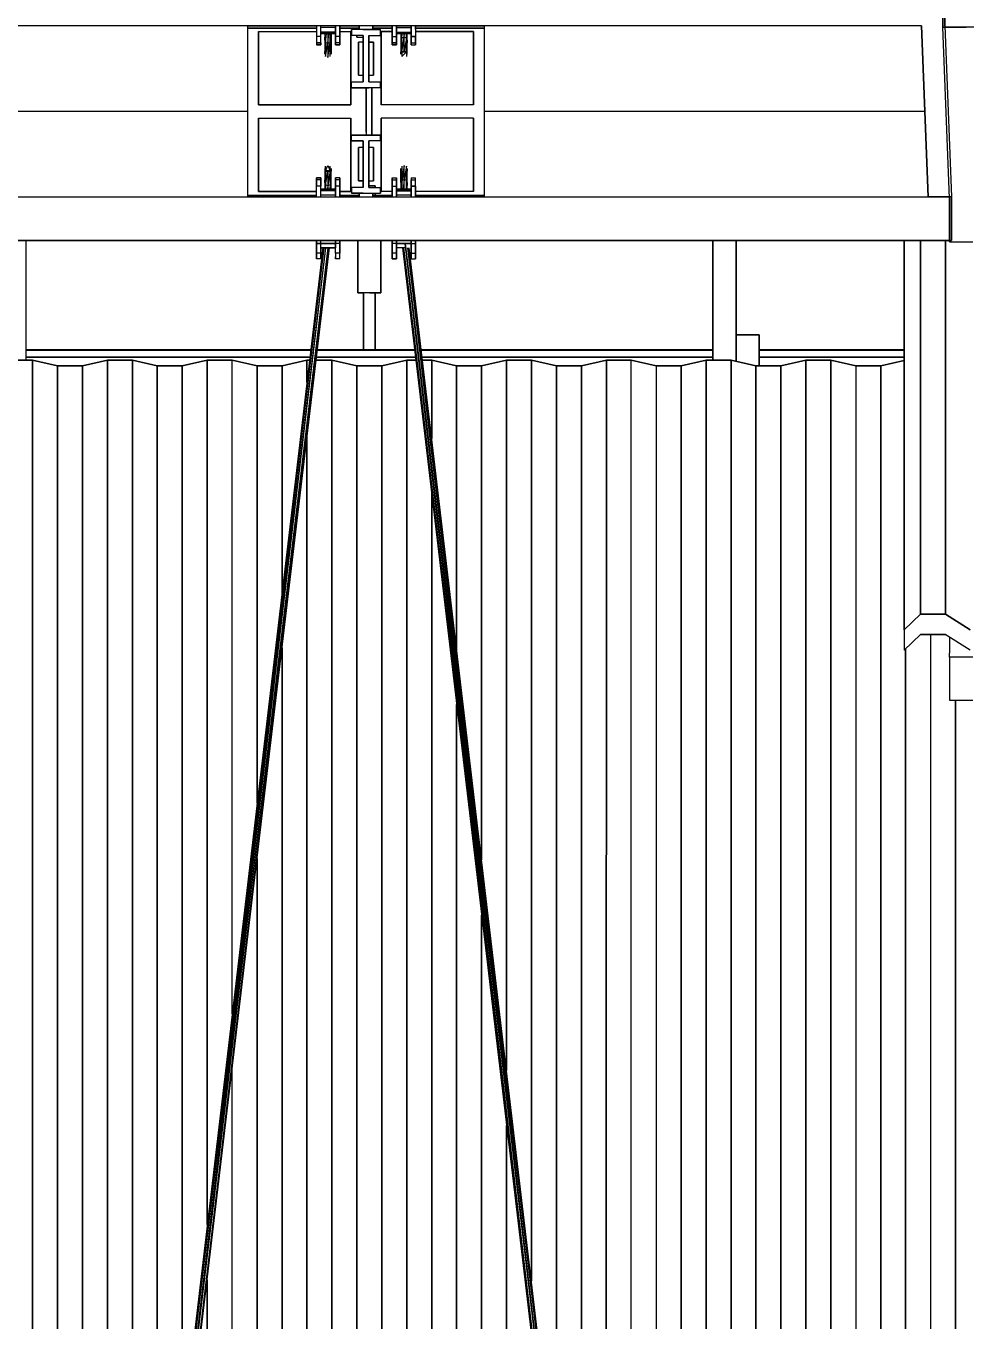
# Model space of a CAD drawing. Extents: x -32 to 51.8, y -51.6 to -5.5.
# Drawn here: x -9.883 to -6.653, y -24.744 to -20.291 of the extents above; entities that cross this region are included whole.
import ezdxf

# ---------------------------------------------------------------- set-up
doc = ezdxf.new("R2010")
doc.units = 0
doc.header["$MEASUREMENT"] = 0
doc.layers.get('0').update_dxf_attribs({"linetype": 'CONTINUOUS'})
doc.layers.add('hachures', color=5, linetype='CONTINUOUS')

msp = doc.modelspace()

# ---------------------------------------------------------------- linework, layer by layer
for p, q in [((-6.7329, -20.2952), (-6.7329, -20.1452)), ((-6.7329, -20.1452), (-6.7329, -20.2952)), ((-6.7263, -20.1406), (-6.7263, -20.2906)), ((-6.7263, -20.2906), (-6.7263, -20.1406)), ((-6.8063, -20.2906), (-10.6463, -20.2906)), ((-9.122, -20.2906), (-8.8848, -20.2906)), ((-8.8848, -20.2906), (-9.122, -20.2906)), ((-9.122, -20.2906), (-9.122, -20.5845)), ((-9.122, -20.2988), (-8.8848, -20.2988)), ((-8.8848, -20.2988), (-9.122, -20.2988)), ((-8.8848, -20.2906), (-8.8848, -20.3274)), ((-8.8704, -20.2965), (-8.8704, -20.2906)), ((-8.8704, -20.3274), (-8.8704, -20.2906)), ((-8.8193, -20.2965), (-8.8704, -20.2965)), ((-8.8193, -20.3274), (-8.8193, -20.2906)), ((-8.8193, -20.2965), (-8.8193, -20.312)), ((-8.8192, -20.2906), (-8.8192, -20.3274)), ((-8.8048, -20.2906), (-8.8048, -20.3023)), ((-8.8048, -20.2906), (-8.8048, -20.3274)), ((-8.8048, -20.3274), (-8.8048, -20.2906)), ((-8.8048, -20.2906), (-8.7383, -20.2906)), ((-8.7663, -20.2906), (-8.8048, -20.2906)), ((-8.8048, -20.2988), (-8.7383, -20.2988)), ((-8.7383, -20.2988), (-8.8048, -20.2988)), ((-8.7663, -20.2906), (-8.7383, -20.2906)), ((-8.7383, -20.2906), (-8.7663, -20.2906)), ((-8.7648, -20.3032), (-8.7648, -20.3232)), ((-8.7248, -20.3032), (-8.7648, -20.3032)), ((-8.7648, -20.3232), (-8.7648, -20.3032)), ((-8.7461, -20.2988), (-8.7461, -20.3032)), ((-8.7461, -20.3032), (-8.7461, -20.2988)), ((-8.7461, -20.2988), (-8.7461, -20.3032)), ((-8.7383, -20.3032), (-8.7383, -20.2906)), ((-8.7383, -20.3032), (-8.7383, -20.2906)), ((-8.7383, -20.2906), (-8.7383, -20.3032)), ((-8.7048, -20.3032), (-8.7248, -20.3032)), ((-8.7248, -20.3032), (-8.7048, -20.3032)), ((-8.6913, -20.3032), (-8.7248, -20.3032)), ((-8.7065, -20.3032), (-8.7065, -20.3032)), ((-8.7065, -20.3032), (-8.7065, -20.3032)), ((-8.6648, -20.3032), (-8.7048, -20.3032)), ((-8.6648, -20.3032), (-8.7048, -20.3032)), ((-8.7048, -20.3032), (-8.6648, -20.3032)), ((-8.6913, -20.2906), (-8.6248, -20.2906)), ((-8.6913, -20.2906), (-8.6913, -20.3032)), ((-8.6913, -20.3032), (-8.6913, -20.2906)), ((-8.6913, -20.2988), (-8.6248, -20.2988)), ((-8.6248, -20.2988), (-8.6913, -20.2988)), ((-8.6913, -20.3032), (-8.6648, -20.3032)), ((-8.6648, -20.3232), (-8.6648, -20.3032)), ((-8.6648, -20.3232), (-8.6648, -20.3032)), ((-8.6248, -20.3274), (-8.6248, -20.2906)), ((-8.6248, -20.2906), (-8.6248, -20.3274)), ((-8.6104, -20.2906), (-8.6104, -20.3274)), ((-8.6104, -20.3274), (-8.6104, -20.2906)), ((-8.6104, -20.2965), (-8.5592, -20.2965)), ((-8.5592, -20.2965), (-8.6104, -20.2965)), ((-8.5592, -20.3274), (-8.5592, -20.2906)), ((-8.5592, -20.2906), (-8.5592, -20.3274)), ((-8.5448, -20.3023), (-8.5448, -20.2906)), ((-8.5448, -20.2906), (-8.5448, -20.3274)), ((-8.5448, -20.2906), (-8.5448, -20.3023)), ((-8.5448, -20.2906), (-8.3077, -20.2906)), ((-8.5448, -20.2988), (-8.3077, -20.2988)), ((-8.3077, -20.2988), (-8.5448, -20.2988)), ((-8.5448, -20.3023), (-8.5448, -20.3355)), ((-8.3077, -20.5845), (-8.3077, -20.2906)), ((-6.8063, -20.2906), (-6.7833, -20.8785)), ((-6.7833, -20.8785), (-6.8063, -20.2906)), ((-6.6529, -20.2952), (-6.7329, -20.2952)), ((-6.7329, -20.2952), (-6.6529, -20.2952)), ((-6.7099, -20.8831), (-6.7329, -20.2952)), ((-6.7329, -20.2952), (-6.6529, -20.2952)), ((-6.7263, -20.2906), (-6.7033, -20.8785)), ((-2.8129, -20.2952), (-6.6529, -20.2952)), ((-9.0847, -20.5618), (-9.0847, -20.3093)), ((-9.0847, -20.3093), (-8.8848, -20.3093)), ((-9.0847, -20.3093), (-8.8848, -20.3093)), ((-9.0847, -20.5618), (-9.0847, -20.3093)), ((-9.0847, -20.3093), (-9.0847, -20.5618)), ((-8.8848, -20.3274), (-8.8848, -20.3488)), ((-8.8704, -20.3274), (-8.8848, -20.3274)), ((-8.8848, -20.3488), (-8.8848, -20.3556)), ((-8.8704, -20.3488), (-8.8848, -20.3488)), ((-8.8848, -20.3488), (-8.8704, -20.3488)), ((-8.8193, -20.312), (-8.8704, -20.312)), ((-8.8704, -20.312), (-8.8193, -20.312)), ((-8.8704, -20.3169), (-8.8193, -20.3169)), ((-8.8193, -20.3169), (-8.8704, -20.3169)), ((-8.8704, -20.3488), (-8.8704, -20.3274)), ((-8.8704, -20.3556), (-8.8704, -20.3488)), ((-8.8704, -20.3488), (-8.8704, -20.3488)), ((-8.8704, -20.3488), (-8.8704, -20.3556)), ((-8.8704, -20.3488), (-8.8704, -20.3488)), ((-8.8568, -20.3169), (-8.8568, -20.34)), ((-8.8568, -20.34), (-8.8556, -20.3169)), ((-8.8568, -20.34), (-8.8535, -20.3474)), ((-8.8568, -20.34), (-8.8568, -20.3881)), ((-8.8568, -20.3881), (-8.8535, -20.3474)), ((-8.8535, -20.3169), (-8.8535, -20.3474)), ((-8.8535, -20.3474), (-8.8501, -20.3169)), ((-8.8535, -20.3474), (-8.8455, -20.3505)), ((-8.8535, -20.3474), (-8.8535, -20.3959)), ((-8.8535, -20.3959), (-8.8455, -20.3505)), ((-8.8455, -20.3169), (-8.8455, -20.3505)), ((-8.8455, -20.3505), (-8.8421, -20.3169)), ((-8.8455, -20.3505), (-8.8376, -20.3474)), ((-8.8455, -20.3991), (-8.8376, -20.3474)), ((-8.8455, -20.3505), (-8.8455, -20.3991)), ((-8.8376, -20.3474), (-8.8376, -20.3169)), ((-8.8376, -20.3474), (-8.8343, -20.34)), ((-8.8376, -20.3959), (-8.8343, -20.34)), ((-8.8376, -20.3959), (-8.8376, -20.3474)), ((-8.8343, -20.3169), (-8.8343, -20.34)), ((-8.8343, -20.34), (-8.8343, -20.3881)), ((-8.8193, -20.312), (-8.8193, -20.3169)), ((-8.8048, -20.3274), (-8.8193, -20.3274)), ((-8.8193, -20.3488), (-8.8193, -20.3274)), ((-8.8192, -20.3488), (-8.8193, -20.3556)), ((-8.8048, -20.3488), (-8.8193, -20.3488)), ((-8.8193, -20.3556), (-8.8193, -20.3488)), ((-8.8192, -20.3274), (-8.8192, -20.3488)), ((-8.8048, -20.3093), (-8.7667, -20.3093)), ((-8.8048, -20.3093), (-8.7667, -20.3093)), ((-8.8048, -20.3274), (-8.8048, -20.3488)), ((-8.8048, -20.3488), (-8.8048, -20.3274)), ((-8.8048, -20.3488), (-8.8048, -20.3556)), ((-8.8048, -20.3556), (-8.8048, -20.3488)), ((-8.7667, -20.3093), (-8.7667, -20.5618)), ((-8.7667, -20.3093), (-8.7667, -20.5618)), ((-8.7667, -20.5618), (-8.7667, -20.3093)), ((-8.7667, -20.3227), (-8.7648, -20.3227)), ((-8.7667, -20.3227), (-8.7648, -20.3227)), ((-8.7248, -20.3232), (-8.7648, -20.3232)), ((-8.7461, -20.3232), (-8.7461, -20.3289)), ((-8.7461, -20.3289), (-8.7461, -20.3232)), ((-8.7461, -20.3232), (-8.7461, -20.3289)), ((-8.7461, -20.3289), (-8.7248, -20.3289)), ((-8.7461, -20.3289), (-8.7248, -20.3289)), ((-8.7248, -20.3462), (-8.7407, -20.3462)), ((-8.7407, -20.4602), (-8.7407, -20.3462)), ((-8.7407, -20.4602), (-8.7407, -20.3462)), ((-8.7407, -20.3462), (-8.7407, -20.4602)), ((-8.7248, -20.4832), (-8.7248, -20.3232)), ((-8.7248, -20.3232), (-8.7248, -20.4832)), ((-8.7048, -20.3232), (-8.6648, -20.3232)), ((-8.7048, -20.3232), (-8.6648, -20.3232)), ((-8.7048, -20.3232), (-8.7048, -20.4832)), ((-8.7048, -20.4832), (-8.7048, -20.3232)), ((-8.7048, -20.3462), (-8.689, -20.3462)), ((-8.689, -20.3462), (-8.7048, -20.3462)), ((-8.7048, -20.3462), (-8.689, -20.3462)), ((-8.689, -20.3462), (-8.7048, -20.3462)), ((-8.689, -20.3462), (-8.689, -20.4602)), ((-8.689, -20.3462), (-8.689, -20.4602)), ((-8.689, -20.4602), (-8.689, -20.3462)), ((-8.6648, -20.3227), (-8.6629, -20.3227)), ((-8.6648, -20.3227), (-8.6629, -20.3227)), ((-8.6629, -20.3093), (-8.6248, -20.3093)), ((-8.6248, -20.3093), (-8.6629, -20.3093)), ((-8.6629, -20.5618), (-8.6629, -20.3093)), ((-8.6629, -20.5618), (-8.6629, -20.3093)), ((-8.6629, -20.3093), (-8.6629, -20.5618)), ((-8.6248, -20.3274), (-8.6104, -20.3274)), ((-8.6248, -20.3488), (-8.6248, -20.3274)), ((-8.6248, -20.3274), (-8.6248, -20.3488)), ((-8.6104, -20.3488), (-8.6248, -20.3488)), ((-8.6248, -20.3488), (-8.6248, -20.3556)), ((-8.6248, -20.3488), (-8.6104, -20.3488)), ((-8.6248, -20.3556), (-8.6248, -20.3488)), ((-8.6104, -20.312), (-8.5592, -20.312)), ((-8.6104, -20.3169), (-8.6104, -20.312)), ((-8.6104, -20.3169), (-8.6104, -20.3355)), ((-8.5592, -20.3169), (-8.6104, -20.3169)), ((-8.6104, -20.3169), (-8.5592, -20.3169)), ((-8.6104, -20.3274), (-8.6104, -20.3488)), ((-8.6104, -20.3488), (-8.6104, -20.3274)), ((-8.6104, -20.3355), (-8.6104, -20.3556)), ((-8.6104, -20.3556), (-8.6104, -20.3488)), ((-8.6104, -20.3488), (-8.6104, -20.3556)), ((-8.5953, -20.3169), (-8.5953, -20.34)), ((-8.5944, -20.3169), (-8.5953, -20.34)), ((-8.592, -20.3325), (-8.5953, -20.34)), ((-8.5953, -20.3881), (-8.592, -20.3325)), ((-8.5953, -20.34), (-8.5953, -20.3881)), ((-8.592, -20.3325), (-8.5904, -20.3169)), ((-8.592, -20.3325), (-8.592, -20.3169)), ((-8.592, -20.3803), (-8.5841, -20.3294)), ((-8.5841, -20.3294), (-8.592, -20.3325)), ((-8.592, -20.3803), (-8.592, -20.3325)), ((-8.5841, -20.3294), (-8.5827, -20.3169)), ((-8.5841, -20.3294), (-8.5841, -20.3169)), ((-8.5761, -20.3325), (-8.5841, -20.3294)), ((-8.5841, -20.3771), (-8.5841, -20.3294)), ((-8.5761, -20.3325), (-8.5841, -20.3771)), ((-8.5761, -20.3325), (-8.5761, -20.3169)), ((-8.5753, -20.3169), (-8.5761, -20.3325)), ((-8.5728, -20.34), (-8.5761, -20.3325)), ((-8.5761, -20.3803), (-8.5761, -20.3325)), ((-8.5728, -20.34), (-8.5761, -20.3803)), ((-8.5728, -20.34), (-8.5728, -20.3169)), ((-8.5728, -20.3881), (-8.5728, -20.34)), ((-8.5592, -20.3274), (-8.5592, -20.3274)), ((-8.5592, -20.3274), (-8.5448, -20.3274)), ((-8.5592, -20.3488), (-8.5592, -20.3274)), ((-8.5448, -20.3274), (-8.5592, -20.3274)), ((-8.5592, -20.3274), (-8.5592, -20.3488)), ((-8.5592, -20.3274), (-8.5592, -20.3274)), ((-8.5592, -20.3488), (-8.5448, -20.3488)), ((-8.5592, -20.3556), (-8.5592, -20.3488)), ((-8.5592, -20.3488), (-8.5592, -20.3556)), ((-8.5448, -20.3093), (-8.3449, -20.3093)), ((-8.3449, -20.3093), (-8.5448, -20.3093)), ((-8.5448, -20.3274), (-8.5448, -20.3488)), ((-8.5448, -20.3488), (-8.5448, -20.3274)), ((-8.5448, -20.3355), (-8.5448, -20.3556)), ((-8.5448, -20.3488), (-8.5448, -20.3556)), ((-8.5448, -20.3556), (-8.5448, -20.3488)), ((-8.3449, -20.3093), (-8.3449, -20.5618)), ((-8.3449, -20.5618), (-8.3449, -20.3093)), ((-8.3449, -20.3093), (-8.3449, -20.5618)), ((-8.8704, -20.3556), (-8.8848, -20.3556)), ((-8.8848, -20.3556), (-8.8704, -20.3556)), ((-8.8048, -20.3556), (-8.8193, -20.3556)), ((-8.8193, -20.3556), (-8.8193, -20.3556)), ((-8.8193, -20.3556), (-8.8048, -20.3556)), ((-8.8048, -20.3556), (-8.8048, -20.3556)), ((-8.6248, -20.3556), (-8.6104, -20.3556)), ((-8.6248, -20.3556), (-8.6248, -20.3556)), ((-8.6104, -20.3556), (-8.6248, -20.3556)), ((-8.592, -20.3803), (-8.5953, -20.3881)), ((-8.5841, -20.3771), (-8.592, -20.3803)), ((-8.592, -20.3803), (-8.5761, -20.3803)), ((-8.592, -20.3803), (-8.592, -20.3959)), ((-8.592, -20.3959), (-8.5761, -20.3803)), ((-8.5761, -20.3803), (-8.5841, -20.3771)), ((-8.5728, -20.3881), (-8.5761, -20.3803)), ((-8.5761, -20.3803), (-8.5761, -20.3959)), ((-8.5592, -20.3556), (-8.5448, -20.3556)), ((-8.7648, -20.4837), (-8.7667, -20.4837)), ((-8.7667, -20.4837), (-8.7648, -20.4837)), ((-8.7648, -20.5032), (-8.7648, -20.4832)), ((-8.7648, -20.4832), (-8.7248, -20.4832)), ((-8.7407, -20.4602), (-8.7248, -20.4602)), ((-8.7048, -20.4602), (-8.689, -20.4602)), ((-8.7048, -20.4832), (-8.6648, -20.4832)), ((-8.6648, -20.5032), (-8.6648, -20.4832)), ((-8.6648, -20.4832), (-8.6648, -20.5032)), ((-8.6629, -20.4837), (-8.6648, -20.4837)), ((-8.6648, -20.4837), (-8.6629, -20.4837)), ((-8.7648, -20.5032), (-8.7248, -20.5032)), ((-8.7248, -20.5032), (-8.7648, -20.5032)), ((-8.7248, -20.5032), (-8.7648, -20.5032)), ((-8.7648, -20.5032), (-8.7248, -20.5032)), ((-8.7048, -20.5032), (-8.7248, -20.5032)), ((-8.7148, -20.5032), (-8.7248, -20.5032)), ((-8.7248, -20.5032), (-8.7048, -20.5032)), ((-8.7148, -20.5032), (-8.7148, -20.5132)), ((-8.7148, -20.5032), (-8.7148, -20.5132)), ((-8.7148, -20.5132), (-8.7148, -20.5032)), ((-8.7148, -20.5032), (-8.7148, -20.6559)), ((-8.7148, -20.5132), (-8.7148, -20.5032)), ((-8.7148, -20.5032), (-8.7148, -20.6559)), ((-8.7148, -20.5132), (-8.7148, -20.5032)), ((-8.7148, -20.5032), (-8.7148, -20.6559)), ((-8.7148, -20.5132), (-8.7148, -20.5032)), ((-8.7148, -20.5032), (-8.7148, -20.5132)), ((-8.7148, -20.5132), (-8.7148, -20.5032)), ((-8.7148, -20.5032), (-8.7148, -20.5132)), ((-8.7148, -20.5132), (-8.7148, -20.5032)), ((-8.7148, -20.5032), (-8.7148, -20.5132)), ((-8.7148, -20.5132), (-8.7148, -20.5032)), ((-8.7148, -20.5032), (-8.7148, -20.5132)), ((-8.7148, -20.5132), (-8.7148, -20.5032)), ((-8.7148, -20.5032), (-8.7148, -20.5132)), ((-8.7148, -20.5132), (-8.7148, -20.5032)), ((-8.7148, -20.5032), (-8.7148, -20.5132)), ((-8.7148, -20.5132), (-8.7148, -20.5032)), ((-8.7148, -20.5032), (-8.7148, -20.5132)), ((-8.7148, -20.5132), (-8.7148, -20.5032)), ((-8.7148, -20.5032), (-8.7148, -20.5132)), ((-8.7148, -20.6559), (-8.7148, -20.5132)), ((-8.6648, -20.5032), (-8.7048, -20.5032)), ((-8.6948, -20.5032), (-8.6948, -20.5132)), ((-8.6948, -20.5132), (-8.6948, -20.5032)), ((-8.6948, -20.5132), (-8.6948, -20.6559)), ((-8.6948, -20.6559), (-8.6948, -20.5132)), ((-8.7667, -20.5618), (-9.0847, -20.5618)), ((-9.0847, -20.5618), (-8.7667, -20.5618)), ((-8.3449, -20.5618), (-8.6629, -20.5618)), ((-8.3449, -20.5618), (-8.6629, -20.5618)), ((-9.122, -20.5845), (-10.6348, -20.5845)), ((-9.122, -20.5845), (-9.122, -20.8785)), ((-9.0847, -20.8598), (-9.0847, -20.6073)), ((-9.0847, -20.6073), (-9.0847, -20.8598)), ((-9.0847, -20.8598), (-9.0847, -20.6073)), ((-9.0847, -20.6073), (-8.7667, -20.6073)), ((-9.0847, -20.6073), (-8.7667, -20.6073)), ((-8.7667, -20.6073), (-8.7667, -20.8598)), ((-8.7667, -20.6073), (-8.7667, -20.8598)), ((-8.7667, -20.8598), (-8.7667, -20.6073)), ((-8.7667, -20.8598), (-8.7667, -20.6073)), ((-8.3449, -20.6073), (-8.6629, -20.6073)), ((-8.6629, -20.8598), (-8.6629, -20.6073)), ((-8.6629, -20.8598), (-8.6629, -20.6073)), ((-8.6629, -20.6073), (-8.6629, -20.8598)), ((-8.3449, -20.6073), (-8.3449, -20.8598)), ((-8.3449, -20.6073), (-8.3449, -20.8598)), ((-8.3449, -20.8598), (-8.3449, -20.6073)), ((-8.3449, -20.8598), (-8.3449, -20.6073)), ((-6.7948, -20.5846), (-8.3077, -20.5845)), ((-8.3077, -20.8785), (-8.3077, -20.5845)), ((-8.7148, -20.6559), (-8.7148, -20.6659)), ((-8.6948, -20.6559), (-8.6948, -20.6659)), ((-8.6948, -20.6559), (-8.6948, -20.6659)), ((-8.6948, -20.6659), (-8.6948, -20.6559)), ((-8.6948, -20.6559), (-8.6948, -20.6659)), ((-8.6948, -20.6659), (-8.6948, -20.6559)), ((-8.6948, -20.6559), (-8.6948, -20.6659)), ((-8.6948, -20.6659), (-8.6948, -20.6559)), ((-8.6948, -20.6559), (-8.6948, -20.6659)), ((-8.6948, -20.6659), (-8.6948, -20.6559)), ((-8.6948, -20.6559), (-8.6948, -20.6659)), ((-8.6948, -20.6659), (-8.6948, -20.6559)), ((-8.6948, -20.6559), (-8.6948, -20.6659)), ((-8.6948, -20.6659), (-8.6948, -20.6559)), ((-8.6948, -20.6559), (-8.6948, -20.6659)), ((-8.6948, -20.6659), (-8.6948, -20.6559)), ((-8.6948, -20.6559), (-8.6948, -20.6659)), ((-8.6948, -20.6659), (-8.6948, -20.6559)), ((-8.6948, -20.6559), (-8.6948, -20.6659)), ((-8.6948, -20.6659), (-8.6948, -20.6559)), ((-8.6948, -20.6559), (-8.6948, -20.6659)), ((-8.6948, -20.6659), (-8.6948, -20.6559)), ((-8.6948, -20.6559), (-8.6948, -20.6659)), ((-8.6948, -20.6659), (-8.6948, -20.6559)), ((-8.6948, -20.6559), (-8.6948, -20.6659)), ((-8.6948, -20.6659), (-8.6948, -20.6559)), ((-8.7648, -20.6854), (-8.7667, -20.6854)), ((-8.7248, -20.6659), (-8.7648, -20.6659)), ((-8.7648, -20.6859), (-8.7648, -20.6659)), ((-8.7648, -20.6659), (-8.7248, -20.6659)), ((-8.7648, -20.6859), (-8.7248, -20.6859)), ((-8.7248, -20.6859), (-8.7648, -20.6859)), ((-8.7148, -20.6659), (-8.7248, -20.6659)), ((-8.7248, -20.6659), (-8.7048, -20.6659)), ((-8.7048, -20.6659), (-8.7248, -20.6659)), ((-8.7248, -20.8459), (-8.7248, -20.6859)), ((-8.7248, -20.6859), (-8.7248, -20.8459)), ((-8.7048, -20.6659), (-8.6648, -20.6659)), ((-8.6648, -20.6659), (-8.7048, -20.6659)), ((-8.6648, -20.6859), (-8.7048, -20.6859)), ((-8.7048, -20.6859), (-8.7048, -20.8459)), ((-8.7048, -20.8459), (-8.7048, -20.6859)), ((-8.6648, -20.6859), (-8.6648, -20.6659)), ((-8.6648, -20.6659), (-8.6648, -20.6859)), ((-8.6629, -20.6854), (-8.6648, -20.6854)), ((-8.7407, -20.8229), (-8.7407, -20.7089)), ((-8.7248, -20.7089), (-8.7407, -20.7089)), ((-8.7407, -20.8229), (-8.7407, -20.7089)), ((-8.7407, -20.7089), (-8.7407, -20.8229)), ((-8.689, -20.7089), (-8.7048, -20.7089)), ((-8.689, -20.7089), (-8.689, -20.8229)), ((-8.689, -20.7089), (-8.689, -20.8229)), ((-8.689, -20.8229), (-8.689, -20.7089)), ((-8.8568, -20.781), (-8.8568, -20.8291)), ((-8.8568, -20.781), (-8.8535, -20.7887)), ((-8.8568, -20.8291), (-8.8535, -20.7887)), ((-8.8535, -20.7887), (-8.8455, -20.77)), ((-8.8535, -20.7887), (-8.8535, -20.7732)), ((-8.8535, -20.7887), (-8.8535, -20.8366)), ((-8.8535, -20.7887), (-8.8455, -20.792)), ((-8.8376, -20.7887), (-8.8535, -20.7887)), ((-8.8535, -20.8366), (-8.8455, -20.792)), ((-8.8376, -20.7887), (-8.8456, -20.8397)), ((-8.8455, -20.792), (-8.8456, -20.8397)), ((-8.8455, -20.77), (-8.8376, -20.7887)), ((-8.8455, -20.792), (-8.8376, -20.7887)), ((-8.8376, -20.7887), (-8.8376, -20.7732)), ((-8.8376, -20.7887), (-8.8343, -20.781)), ((-8.8343, -20.781), (-8.8376, -20.8366)), ((-8.8376, -20.7887), (-8.8376, -20.8366)), ((-8.8343, -20.8291), (-8.8343, -20.781)), ((-8.592, -20.7732), (-8.5953, -20.8291)), ((-8.5953, -20.8291), (-8.5953, -20.781)), ((-8.5841, -20.77), (-8.592, -20.8216)), ((-8.592, -20.7732), (-8.592, -20.8216)), ((-8.5841, -20.8186), (-8.5841, -20.77)), ((-8.5761, -20.7732), (-8.5841, -20.8186)), ((-8.5761, -20.8216), (-8.5761, -20.7732)), ((-8.5728, -20.781), (-8.5761, -20.8216)), ((-8.5728, -20.8291), (-8.5728, -20.781)), ((-8.8848, -20.8202), (-8.8848, -20.8135)), ((-8.8848, -20.8135), (-8.8704, -20.8135)), ((-8.8848, -20.8335), (-8.8848, -20.8135)), ((-8.8848, -20.8135), (-8.8848, -20.8202)), ((-8.8704, -20.8135), (-8.8848, -20.8135)), ((-8.8704, -20.8202), (-8.8848, -20.8202)), ((-8.8848, -20.8417), (-8.8848, -20.8202)), ((-8.8848, -20.8202), (-8.8848, -20.8417)), ((-8.8848, -20.8668), (-8.8848, -20.8335)), ((-8.8704, -20.8135), (-8.8704, -20.8202)), ((-8.8704, -20.8202), (-8.8704, -20.8135)), ((-8.8704, -20.8202), (-8.8704, -20.8417)), ((-8.8704, -20.8417), (-8.8704, -20.8202)), ((-8.8704, -20.8335), (-8.8704, -20.8202)), ((-8.8704, -20.8335), (-8.8704, -20.8335)), ((-8.8704, -20.8522), (-8.8704, -20.8335)), ((-8.8704, -20.8335), (-8.8704, -20.8335)), ((-8.8568, -20.8291), (-8.8535, -20.8366)), ((-8.8568, -20.8291), (-8.8568, -20.8522)), ((-8.8535, -20.8366), (-8.8535, -20.8522)), ((-8.8535, -20.8366), (-8.8456, -20.8397)), ((-8.8456, -20.8397), (-8.847, -20.8522)), ((-8.8456, -20.8397), (-8.8376, -20.8366)), ((-8.8456, -20.8397), (-8.8456, -20.8522)), ((-8.8376, -20.8366), (-8.8392, -20.8522)), ((-8.8376, -20.8366), (-8.8343, -20.8291)), ((-8.8376, -20.8366), (-8.8376, -20.8522)), ((-8.8352, -20.8522), (-8.8343, -20.8291)), ((-8.8343, -20.8522), (-8.8343, -20.8291)), ((-8.8048, -20.8135), (-8.8193, -20.8135)), ((-8.8193, -20.8202), (-8.8193, -20.8135)), ((-8.8193, -20.8335), (-8.8193, -20.8135)), ((-8.8193, -20.8135), (-8.8193, -20.8202)), ((-8.8048, -20.8202), (-8.8193, -20.8202)), ((-8.8193, -20.8417), (-8.8193, -20.8202)), ((-8.8193, -20.8202), (-8.8193, -20.8417)), ((-8.8193, -20.8522), (-8.8193, -20.8335)), ((-8.8048, -20.8335), (-8.8048, -20.8135)), ((-8.8048, -20.8135), (-8.8048, -20.8202)), ((-8.8048, -20.8202), (-8.8048, -20.8135)), ((-8.8048, -20.8202), (-8.8048, -20.8417)), ((-8.8048, -20.8417), (-8.8048, -20.8202)), ((-8.7248, -20.8229), (-8.7407, -20.8229)), ((-8.7407, -20.8229), (-8.7248, -20.8229)), ((-8.7248, -20.8229), (-8.7407, -20.8229)), ((-8.7407, -20.8229), (-8.7248, -20.8229)), ((-8.7048, -20.8229), (-8.689, -20.8229)), ((-8.6836, -20.8402), (-8.7048, -20.8402)), ((-8.7048, -20.8402), (-8.6836, -20.8402)), ((-8.6836, -20.8459), (-8.6836, -20.8402)), ((-8.6836, -20.8402), (-8.6836, -20.8459)), ((-8.6248, -20.8135), (-8.6104, -20.8135)), ((-8.6248, -20.8202), (-8.6248, -20.8135)), ((-8.6248, -20.8335), (-8.6248, -20.8135)), ((-8.6248, -20.8135), (-8.6248, -20.8202)), ((-8.6248, -20.8202), (-8.6104, -20.8202)), ((-8.6248, -20.8417), (-8.6248, -20.8202)), ((-8.6248, -20.8202), (-8.6248, -20.8417)), ((-8.6248, -20.8668), (-8.6248, -20.8335)), ((-8.6104, -20.8202), (-8.6104, -20.8135)), ((-8.6104, -20.8135), (-8.6104, -20.8202)), ((-8.6104, -20.8417), (-8.6104, -20.8202)), ((-8.6104, -20.8202), (-8.6104, -20.8417)), ((-8.6104, -20.8335), (-8.6104, -20.8202)), ((-8.6104, -20.8335), (-8.6104, -20.8335)), ((-8.6104, -20.8522), (-8.6104, -20.8335)), ((-8.592, -20.8216), (-8.5953, -20.8291)), ((-8.5953, -20.8291), (-8.5953, -20.8522)), ((-8.592, -20.8216), (-8.5933, -20.8522)), ((-8.5841, -20.8186), (-8.592, -20.8216)), ((-8.592, -20.8216), (-8.592, -20.8522)), ((-8.5841, -20.8186), (-8.5876, -20.8522)), ((-8.5761, -20.8216), (-8.5841, -20.8186)), ((-8.5841, -20.8522), (-8.5841, -20.8186)), ((-8.5728, -20.8291), (-8.5761, -20.8216)), ((-8.5761, -20.8522), (-8.5761, -20.8216)), ((-8.5728, -20.8291), (-8.574, -20.8522)), ((-8.5728, -20.8522), (-8.5728, -20.8291)), ((-8.5592, -20.8135), (-8.5448, -20.8135)), ((-8.5592, -20.8135), (-8.5592, -20.8202)), ((-8.5592, -20.8202), (-8.5448, -20.8202)), ((-8.5592, -20.8417), (-8.5592, -20.8202)), ((-8.5592, -20.8202), (-8.5592, -20.8417)), ((-8.5448, -20.8202), (-8.5448, -20.8135)), ((-8.5448, -20.8417), (-8.5448, -20.8202)), ((-10.6233, -20.8785), (-6.7833, -20.8785)), ((-9.122, -20.8733), (-8.8848, -20.8734)), ((-8.8848, -20.8734), (-9.122, -20.8733)), ((-9.122, -20.8785), (-8.8848, -20.8785)), ((-8.8848, -20.8785), (-9.122, -20.8785)), ((-8.8848, -20.8785), (-9.122, -20.8785)), ((-9.122, -20.8785), (-8.8848, -20.8785)), ((-8.8848, -20.8785), (-9.122, -20.8785)), ((-8.8848, -20.8598), (-9.0847, -20.8598)), ((-9.0847, -20.8598), (-8.8848, -20.8598)), ((-8.8704, -20.8417), (-8.8848, -20.8417)), ((-8.8848, -20.8785), (-8.8848, -20.8417)), ((-8.8848, -20.8785), (-8.8848, -20.8668)), ((-8.8704, -20.8785), (-8.8704, -20.8417)), ((-8.8704, -20.8522), (-8.8193, -20.8522)), ((-8.8193, -20.8522), (-8.8704, -20.8522)), ((-8.8193, -20.8571), (-8.8704, -20.8571)), ((-8.8193, -20.8726), (-8.8704, -20.8726)), ((-8.8048, -20.8417), (-8.8193, -20.8417)), ((-8.8193, -20.8785), (-8.8193, -20.8417)), ((-8.8193, -20.8417), (-8.8193, -20.8785)), ((-8.8193, -20.8522), (-8.8193, -20.8571)), ((-8.8193, -20.8571), (-8.8193, -20.8726)), ((-8.8048, -20.8417), (-8.8048, -20.8785)), ((-8.8048, -20.8785), (-8.8048, -20.8417)), ((-8.7667, -20.8598), (-8.8048, -20.8598)), ((-8.8048, -20.8598), (-8.7667, -20.8598)), ((-8.8048, -20.8734), (-8.7383, -20.8734)), ((-8.7383, -20.8734), (-8.8048, -20.8734)), ((-8.8048, -20.8785), (-8.7383, -20.8785)), ((-8.7383, -20.8785), (-8.8048, -20.8785)), ((-8.7383, -20.8785), (-8.8048, -20.8785)), ((-8.8048, -20.8785), (-8.7383, -20.8785)), ((-8.7383, -20.8785), (-8.8048, -20.8785)), ((-8.7648, -20.8464), (-8.7667, -20.8464)), ((-8.7648, -20.8464), (-8.7667, -20.8464)), ((-8.7248, -20.8459), (-8.7648, -20.8459)), ((-8.7648, -20.8459), (-8.7648, -20.8659)), ((-8.7248, -20.8459), (-8.7648, -20.8459)), ((-8.7248, -20.8659), (-8.7648, -20.8659)), ((-8.7648, -20.8659), (-8.7248, -20.8659)), ((-8.7248, -20.8659), (-8.7648, -20.8659)), ((-8.7433, -20.8785), (-8.7383, -20.8785)), ((-8.7383, -20.8785), (-8.7433, -20.8785)), ((-8.7383, -20.8785), (-8.7383, -20.8659)), ((-8.7383, -20.8659), (-8.6913, -20.8659)), ((-8.7383, -20.8659), (-8.7383, -20.8785)), ((-8.7248, -20.8659), (-8.7048, -20.8659)), ((-8.7231, -20.8659), (-8.7231, -20.8659)), ((-8.7231, -20.8659), (-8.7231, -20.8659)), ((-8.7048, -20.8459), (-8.6648, -20.8459)), ((-8.7048, -20.8659), (-8.6648, -20.8659)), ((-8.6913, -20.8659), (-8.6913, -20.8785)), ((-8.6913, -20.8659), (-8.6913, -20.8785)), ((-8.6913, -20.8785), (-8.6913, -20.8659)), ((-8.6913, -20.8734), (-8.6248, -20.8734)), ((-8.6248, -20.8734), (-8.6913, -20.8734)), ((-8.6913, -20.8785), (-8.6248, -20.8785)), ((-8.6248, -20.8785), (-8.6913, -20.8785)), ((-8.6248, -20.8785), (-8.6913, -20.8785)), ((-8.6913, -20.8785), (-8.6248, -20.8785)), ((-8.6248, -20.8785), (-8.6913, -20.8785)), ((-8.6913, -20.8785), (-8.6633, -20.8785)), ((-8.6633, -20.8785), (-8.6913, -20.8785)), ((-8.6836, -20.8734), (-8.6836, -20.8659)), ((-8.6836, -20.8659), (-8.6836, -20.8734)), ((-8.6648, -20.8659), (-8.6648, -20.8459)), ((-8.6648, -20.8459), (-8.6648, -20.8659)), ((-8.6629, -20.8464), (-8.6648, -20.8464)), ((-8.6629, -20.8464), (-8.6648, -20.8464)), ((-8.6633, -20.8785), (-8.6248, -20.8785)), ((-8.6248, -20.8785), (-8.6633, -20.8785)), ((-8.6248, -20.8598), (-8.6629, -20.8598)), ((-8.6248, -20.8598), (-8.6629, -20.8598)), ((-8.6248, -20.8417), (-8.6104, -20.8417)), ((-8.6248, -20.8785), (-8.6248, -20.8417)), ((-8.6248, -20.8417), (-8.6248, -20.8785)), ((-8.6104, -20.8785), (-8.6104, -20.8417)), ((-8.6104, -20.8417), (-8.6104, -20.8785)), ((-8.6104, -20.8522), (-8.5592, -20.8522)), ((-8.6104, -20.8571), (-8.6104, -20.8522)), ((-8.5592, -20.8522), (-8.6104, -20.8522)), ((-8.6104, -20.8522), (-8.6104, -20.8522)), ((-8.6104, -20.8571), (-8.5592, -20.8571)), ((-8.6104, -20.8726), (-8.6104, -20.8571)), ((-8.5592, -20.8571), (-8.6104, -20.8571)), ((-8.5592, -20.8726), (-8.6104, -20.8726)), ((-8.5448, -20.8417), (-8.5592, -20.8417)), ((-8.5592, -20.8417), (-8.5592, -20.8785)), ((-8.5592, -20.8417), (-8.5448, -20.8417)), ((-8.5592, -20.8785), (-8.5592, -20.8417)), ((-8.5448, -20.8785), (-8.5448, -20.8417)), ((-8.5448, -20.8417), (-8.5448, -20.8785)), ((-8.3449, -20.8598), (-8.5448, -20.8598)), ((-8.3449, -20.8598), (-8.5448, -20.8598)), ((-8.5448, -20.8734), (-8.3077, -20.8734)), ((-8.3077, -20.8734), (-8.5448, -20.8734)), ((-8.5448, -20.8785), (-8.3077, -20.8785)), ((-8.3077, -20.8785), (-8.5448, -20.8785)), ((-8.3077, -20.8785), (-8.5448, -20.8785)), ((-8.5448, -20.8785), (-8.3077, -20.8785)), ((-8.3077, -20.8785), (-8.5448, -20.8785)), ((-8.5448, -20.8785), (-8.3077, -20.8785)), ((-8.3077, -20.8785), (-8.5448, -20.8785)), ((-8.5448, -20.8785), (-8.3077, -20.8785)), ((-8.3077, -20.8785), (-8.5448, -20.8785)), ((-6.7833, -20.8785), (-6.7033, -20.8785)), ((-6.7833, -20.8785), (-6.7101, -20.8785)), ((-6.7033, -20.8785), (-6.7833, -20.8785)), ((-6.7033, -20.8785), (-6.7833, -20.8785)), ((-6.7329, -20.8785), (-6.7329, -20.8785)), ((-6.7099, -21.0331), (-6.7099, -20.8831)), ((-6.7099, -20.8831), (-6.7099, -21.0331)), ((-6.7033, -20.8785), (-6.7033, -21.0285)), ((-6.7033, -21.0285), (-6.7033, -20.8785)), ((-10.6233, -21.0285), (-6.7833, -21.0285)), ((-10.6233, -21.0285), (-6.7833, -21.0285)), ((-6.7833, -21.0285), (-10.6233, -21.0285)), ((-8.8848, -21.0285), (-10.6098, -21.0285)), ((-10.5697, -21.0285), (-8.8848, -21.0285)), ((-9.8833, -21.0285), (-9.8833, -21.4402)), ((-8.9931, -21.0285), (-9.8833, -21.0285)), ((-8.8629, -21.0532), (-9.5065, -26.4895)), ((-8.8602, -21.0532), (-9.5065, -26.4895)), ((-9.5032, -26.4875), (-8.8525, -21.0532)), ((-8.8601, -21.0532), (-9.5032, -26.4875)), ((-9.4953, -26.4866), (-8.8443, -21.0532)), ((-9.4953, -26.4866), (-8.8524, -21.0532)), ((-9.4873, -26.4875), (-8.8404, -21.0532)), ((-8.8442, -21.0532), (-9.4873, -26.4875)), ((-9.484, -26.4895), (-8.8404, -21.0532)), ((-8.8848, -21.0285), (-8.8848, -21.0386)), ((-8.8848, -21.0637), (-8.8848, -21.0285)), ((-8.8848, -21.0386), (-8.8848, -21.0285)), ((-8.8848, -21.0386), (-8.8848, -21.0718)), ((-8.8848, -21.0718), (-8.8848, -21.0386)), ((-8.8848, -21.0386), (-8.8704, -21.0386)), ((-8.8704, -21.0386), (-8.8848, -21.0386)), ((-8.8704, -21.0386), (-8.8704, -21.0285)), ((-8.8704, -21.0718), (-8.8704, -21.0386)), ((-8.8193, -21.0387), (-8.8704, -21.0387)), ((-8.8704, -21.0532), (-8.8704, -21.0387)), ((-8.8704, -21.0387), (-8.8193, -21.0387)), ((-8.8704, -21.0532), (-8.8193, -21.0532)), ((-8.8704, -21.0532), (-8.8704, -21.0637)), ((-8.8193, -21.0532), (-8.8704, -21.0532)), ((-8.8193, -21.0386), (-8.8193, -21.0285)), ((-8.8193, -21.0285), (-8.8193, -21.0386)), ((-8.8048, -21.0386), (-8.8193, -21.0386)), ((-8.8193, -21.0718), (-8.8193, -21.0386)), ((-8.8193, -21.0387), (-8.8193, -21.0532)), ((-8.8048, -21.0285), (-8.8048, -21.0386)), ((-8.8048, -21.0386), (-8.8048, -21.0285)), ((-8.8048, -21.0285), (-8.6248, -21.0285)), ((-8.6248, -21.0285), (-8.8048, -21.0285)), ((-8.8048, -21.0386), (-8.8048, -21.0718)), ((-8.8048, -21.0718), (-8.8048, -21.0386)), ((-8.7433, -21.2085), (-8.7433, -21.0285)), ((-8.7433, -21.2085), (-8.7433, -21.0285)), ((-8.7433, -21.0285), (-8.7433, -21.2085)), ((-8.6633, -21.0285), (-8.6633, -21.2085)), ((-8.6633, -21.0285), (-8.6633, -21.2085)), ((-8.6633, -21.2085), (-8.6633, -21.0285)), ((-8.6248, -21.0386), (-8.6248, -21.0285)), ((-8.6248, -21.0285), (-8.6248, -21.0386)), ((-8.6248, -21.0637), (-8.6248, -21.0285)), ((-8.6104, -21.0386), (-8.6248, -21.0386)), ((-8.6248, -21.0718), (-8.6248, -21.0386)), ((-8.6248, -21.0386), (-8.6248, -21.0718)), ((-8.6104, -21.0386), (-8.6104, -21.0285)), ((-8.6104, -21.0285), (-8.6104, -21.0386)), ((-8.6104, -21.0718), (-8.6104, -21.0386)), ((-8.6104, -21.0386), (-8.6104, -21.0718)), ((-8.5592, -21.0387), (-8.6104, -21.0387)), ((-8.6104, -21.0532), (-8.6104, -21.0387)), ((-8.6104, -21.0387), (-8.5592, -21.0387)), ((-8.5788, -21.0532), (-8.6104, -21.0532)), ((-8.5892, -21.0532), (-7.9457, -26.4895)), ((-8.5865, -21.0532), (-7.9424, -26.4916)), ((-8.5865, -21.0532), (-7.9457, -26.4895)), ((-8.5805, -21.0387), (-7.9345, -26.4924)), ((-7.9424, -26.4916), (-8.5805, -21.0387)), ((-7.9345, -26.4924), (-8.5707, -21.0532)), ((-7.9265, -26.4916), (-8.5706, -21.0532)), ((-7.9265, -26.4916), (-8.5668, -21.0532)), ((-7.9232, -26.4895), (-8.5667, -21.0532)), ((-8.5592, -21.0285), (-8.5592, -21.0386)), ((-8.5592, -21.0386), (-8.5592, -21.0285)), ((-8.5592, -21.0386), (-8.5592, -21.0718)), ((-8.5592, -21.0386), (-8.5448, -21.0386)), ((-8.5592, -21.0718), (-8.5592, -21.0386)), ((-8.5448, -21.0386), (-8.5448, -21.0285)), ((-8.5448, -21.0285), (-8.5448, -21.0386)), ((-8.5448, -21.0285), (-6.8651, -21.0285)), ((-6.8651, -21.0285), (-8.5448, -21.0285)), ((-8.5448, -21.0718), (-8.5448, -21.0386)), ((-8.5448, -21.0386), (-8.5448, -21.0718)), ((-7.6953, -21.0285), (-7.5233, -21.0285)), ((-7.5233, -21.4402), (-7.5233, -21.0285)), ((-7.5233, -21.0285), (-7.5233, -21.4042)), ((-7.5233, -21.0285), (-7.5233, -21.4402)), ((-7.4433, -21.0285), (-7.4433, -21.444)), ((-7.4433, -21.444), (-7.4433, -21.0285)), ((-6.8652, -21.0285), (-6.8652, -21.0638)), ((-6.8651, -22.3675), (-6.8651, -21.0285)), ((-6.7833, -21.0285), (-6.7033, -21.0285)), ((-6.7033, -21.0285), (-6.7833, -21.0285)), ((-6.7099, -21.0331), (-6.7099, -21.0285)), ((-6.7099, -21.0285), (-6.7099, -21.0331)), ((-6.7099, -21.0285), (-6.7099, -21.0331)), ((-6.7099, -21.0331), (-6.7099, -21.0285)), ((-6.7099, -21.0331), (-6.6299, -21.0331)), ((-8.8848, -21.0851), (-8.8848, -21.0637)), ((-8.8848, -21.0718), (-8.8848, -21.0919)), ((-8.8704, -21.0718), (-8.8848, -21.0718)), ((-8.8848, -21.0919), (-8.8848, -21.0718)), ((-8.8848, -21.0919), (-8.8848, -21.0851)), ((-8.8848, -21.0851), (-8.8848, -21.0919)), ((-8.8704, -21.0919), (-8.8848, -21.0919)), ((-8.8704, -21.0637), (-8.8704, -21.0851)), ((-8.8704, -21.0919), (-8.8704, -21.0718)), ((-8.8704, -21.0718), (-8.8704, -21.0919)), ((-8.8704, -21.0851), (-8.8704, -21.0919)), ((-8.8048, -21.0718), (-8.8193, -21.0718)), ((-8.8193, -21.0718), (-8.8193, -21.0919)), ((-8.8193, -21.0919), (-8.8193, -21.0851)), ((-8.8048, -21.0919), (-8.8193, -21.0919)), ((-8.8048, -21.0919), (-8.8048, -21.0718)), ((-8.6248, -21.0851), (-8.6248, -21.0637)), ((-8.6104, -21.0718), (-8.6248, -21.0718)), ((-8.6248, -21.0919), (-8.6248, -21.0718)), ((-8.6248, -21.0718), (-8.6248, -21.0919)), ((-8.6248, -21.0919), (-8.6248, -21.0851)), ((-8.6104, -21.0919), (-8.6248, -21.0919)), ((-8.6248, -21.0919), (-8.6104, -21.0919)), ((-8.6104, -21.0919), (-8.6104, -21.0718)), ((-8.6104, -21.0718), (-8.6104, -21.0919)), ((-8.6104, -21.0919), (-8.6104, -21.0919)), ((-8.5592, -21.0718), (-8.5592, -21.0919)), ((-8.5592, -21.0718), (-8.5448, -21.0718)), ((-8.5592, -21.0919), (-8.5592, -21.0718)), ((-8.5592, -21.0919), (-8.5448, -21.0919)), ((-8.5448, -21.0919), (-8.5448, -21.0718)), ((-8.5448, -21.0718), (-8.5448, -21.0919)), ((-8.5448, -21.0919), (-8.5448, -21.0851)), ((-6.8652, -21.0638), (-6.8653, -22.4365)), ((-8.6633, -21.2085), (-8.7433, -21.2085)), ((-8.7433, -21.2085), (-8.7231, -21.2085)), ((-8.7231, -21.2085), (-8.7231, -21.4042)), ((-8.7231, -21.4042), (-8.7231, -21.2085)), ((-8.7231, -21.2085), (-8.7231, -21.4042)), ((-8.7033, -21.2085), (-8.6836, -21.2085)), ((-8.7033, -21.2085), (-8.6836, -21.2085)), ((-8.6836, -21.2085), (-8.6836, -21.4042)), ((-8.6836, -21.2085), (-8.6633, -21.2085)), ((-8.6836, -21.4042), (-8.6836, -21.2085)), ((-7.4433, -21.444), (-7.4433, -21.3523)), ((-7.4433, -21.3523), (-7.3633, -21.3523)), ((-7.3633, -21.3523), (-7.4433, -21.3523)), ((-7.4433, -21.444), (-7.4433, -21.3523)), ((-7.4433, -21.3523), (-7.4433, -21.444)), ((-7.3633, -21.3523), (-7.4433, -21.3523)), ((-7.3633, -21.3523), (-7.3633, -21.4594)), ((-7.3633, -21.4594), (-7.3633, -21.3523)), ((-7.3633, -21.4594), (-7.3633, -21.3523)), ((-9.8833, -21.4042), (-8.9045, -21.4042)), ((-8.9045, -21.4042), (-9.8833, -21.4042)), ((-9.8833, -21.4053), (-8.9046, -21.4053)), ((-8.9046, -21.4053), (-9.8833, -21.4053)), ((-8.8821, -21.4053), (-8.5476, -21.4053)), ((-8.5476, -21.4053), (-8.8821, -21.4053)), ((-8.882, -21.4042), (-8.5477, -21.4042)), ((-8.5477, -21.4042), (-8.882, -21.4042)), ((-8.5252, -21.4042), (-7.5233, -21.4042)), ((-7.5233, -21.4042), (-8.5252, -21.4042)), ((-8.5251, -21.4053), (-7.5233, -21.4053)), ((-7.5233, -21.4053), (-8.5251, -21.4053)), ((-7.3633, -21.4042), (-6.8652, -21.4042)), ((-6.8652, -21.4042), (-7.3633, -21.4042)), ((-7.3633, -21.4053), (-6.8652, -21.4053)), ((-6.8652, -21.4053), (-7.3633, -21.4053)), ((-9.9462, -21.4402), (-9.8605, -21.4402)), ((-9.8605, -21.4402), (-9.9462, -21.4402)), ((-8.9074, -21.4292), (-9.8833, -21.4292)), ((-9.8833, -21.4292), (-8.9074, -21.4292)), ((-9.8605, -21.4402), (-9.8605, -21.4402)), ((-9.8605, -21.4402), (-9.7748, -21.4594)), ((-9.7748, -21.4594), (-9.8605, -21.4402)), ((-9.7748, -21.4594), (-9.7748, -21.4594)), ((-9.7748, -21.4594), (-9.689, -21.4594)), ((-9.689, -21.4594), (-9.7748, -21.4594)), ((-9.689, -21.4594), (-9.6033, -21.4402)), ((-9.6033, -21.4402), (-9.689, -21.4594)), ((-9.689, -21.4594), (-9.689, -21.4594)), ((-9.6033, -21.4402), (-9.6033, -21.4402)), ((-9.6033, -21.4402), (-9.5176, -21.4402)), ((-9.5176, -21.4402), (-9.6033, -21.4402)), ((-9.5176, -21.4402), (-9.5176, -21.4402)), ((-9.5176, -21.4402), (-9.4319, -21.4594)), ((-9.4319, -21.4594), (-9.5176, -21.4402)), ((-9.4319, -21.4594), (-9.4319, -21.4594)), ((-9.4319, -21.4594), (-9.3462, -21.4594)), ((-9.3462, -21.4594), (-9.4319, -21.4594)), ((-9.3462, -21.4594), (-9.2605, -21.4402)), ((-9.2605, -21.4402), (-9.3462, -21.4594)), ((-9.3462, -21.4594), (-9.3462, -21.4594)), ((-9.2605, -21.4402), (-9.2605, -21.4402)), ((-9.2605, -21.4402), (-9.1748, -21.4402)), ((-9.1748, -21.4402), (-9.2605, -21.4402)), ((-9.1748, -21.4402), (-9.089, -21.4594)), ((-9.089, -21.4594), (-9.1748, -21.4402)), ((-9.089, -21.4594), (-9.089, -21.4594)), ((-9.089, -21.4594), (-9.0033, -21.4594)), ((-9.0033, -21.4594), (-9.089, -21.4594)), ((-9.0033, -21.4594), (-8.9176, -21.4402)), ((-8.9176, -21.4402), (-9.0033, -21.4594)), ((-9.0033, -21.4594), (-9.0033, -21.4594)), ((-8.9176, -21.5154), (-8.9176, -21.4402)), ((-8.9176, -21.4402), (-8.9176, -21.4402)), ((-8.9176, -21.4402), (-8.9087, -21.4402)), ((-8.9087, -21.4402), (-8.9176, -21.4402)), ((-8.8862, -21.4402), (-8.8319, -21.4402)), ((-8.8319, -21.4402), (-8.8862, -21.4402)), ((-8.5447, -21.4292), (-8.8849, -21.4292)), ((-8.8849, -21.4292), (-8.5447, -21.4292)), ((-8.8319, -21.4402), (-8.8319, -21.4402)), ((-8.8319, -21.4402), (-8.7462, -21.4594)), ((-8.7462, -21.4594), (-8.8319, -21.4402)), ((-8.7462, -21.4594), (-8.7462, -21.4594)), ((-8.7462, -21.4594), (-8.6605, -21.4594)), ((-8.6605, -21.4594), (-8.7462, -21.4594)), ((-8.6605, -21.4594), (-8.5748, -21.4402)), ((-8.5748, -21.4402), (-8.6605, -21.4594)), ((-8.6605, -21.4594), (-8.6605, -21.4594)), ((-8.5748, -21.4402), (-8.5748, -21.4402)), ((-8.5748, -21.4402), (-8.5434, -21.4402)), ((-8.5434, -21.4402), (-8.5748, -21.4402)), ((-7.5233, -21.4292), (-8.5222, -21.4292)), ((-8.5222, -21.4292), (-7.5233, -21.4292)), ((-8.5209, -21.4402), (-8.489, -21.4402)), ((-8.489, -21.4402), (-8.5209, -21.4402)), ((-8.489, -21.7096), (-8.489, -21.4402)), ((-8.489, -21.4402), (-8.489, -21.4402)), ((-8.489, -21.4402), (-8.4033, -21.4594)), ((-8.4033, -21.4594), (-8.489, -21.4402)), ((-8.4033, -21.4594), (-8.4033, -21.4594)), ((-8.4033, -21.4594), (-8.3176, -21.4594)), ((-8.3176, -21.4594), (-8.4033, -21.4594)), ((-8.3176, -21.4594), (-8.2319, -21.4402)), ((-8.2319, -21.4402), (-8.3176, -21.4594)), ((-8.3176, -21.4594), (-8.3176, -21.4594)), ((-8.2319, -21.4402), (-8.2319, -21.4402)), ((-8.2319, -21.4402), (-8.1462, -21.4402)), ((-8.1462, -21.4402), (-8.2319, -21.4402)), ((-8.1462, -21.4402), (-8.1462, -21.4402)), ((-8.1462, -21.4402), (-8.0605, -21.4594)), ((-8.0605, -21.4594), (-8.1462, -21.4402)), ((-8.0605, -21.4594), (-8.0605, -21.4594)), ((-8.0605, -21.4594), (-7.9748, -21.4594)), ((-7.9748, -21.4594), (-8.0605, -21.4594)), ((-7.9748, -21.4594), (-7.889, -21.4402)), ((-7.889, -21.4402), (-7.9748, -21.4594)), ((-7.9748, -21.4594), (-7.9748, -21.4594)), ((-7.889, -21.4402), (-7.889, -21.4402)), ((-7.889, -21.4402), (-7.8033, -21.4402)), ((-7.8033, -21.4402), (-7.889, -21.4402)), ((-7.8033, -21.4402), (-7.7176, -21.4594)), ((-7.7176, -21.4594), (-7.8033, -21.4402)), ((-7.7176, -21.4594), (-7.6319, -21.4594)), ((-7.6319, -21.4594), (-7.7176, -21.4594)), ((-7.6319, -21.4594), (-7.5462, -21.4402)), ((-7.5462, -21.4402), (-7.6319, -21.4594)), ((-7.6319, -21.4594), (-7.6319, -21.4594)), ((-7.5462, -21.4402), (-7.5462, -21.4402)), ((-7.5462, -21.4402), (-7.4605, -21.4402)), ((-7.4605, -21.4402), (-7.5462, -21.4402)), ((-7.4605, -21.4402), (-7.4605, -21.4402)), ((-7.4605, -21.4402), (-7.3748, -21.4594)), ((-7.3748, -21.4594), (-7.4605, -21.4402)), ((-7.3748, -21.4594), (-7.3748, -21.4594)), ((-7.3748, -21.4594), (-7.289, -21.4594)), ((-7.289, -21.4594), (-7.3748, -21.4594)), ((-6.8652, -21.4292), (-7.3633, -21.4292)), ((-7.3633, -21.4292), (-6.8652, -21.4292)), ((-7.289, -21.4594), (-7.2033, -21.4402)), ((-7.2033, -21.4402), (-7.289, -21.4594)), ((-7.289, -21.4594), (-7.289, -21.4594)), ((-7.2033, -21.4402), (-7.2033, -21.4402)), ((-7.2033, -21.4402), (-7.1176, -21.4402)), ((-7.1176, -21.4402), (-7.2033, -21.4402)), ((-7.1176, -21.4402), (-7.1176, -21.4402)), ((-7.1176, -21.4402), (-7.0319, -21.4594)), ((-7.0319, -21.4594), (-7.1176, -21.4402)), ((-7.0319, -21.4594), (-6.9462, -21.4594)), ((-6.9462, -21.4594), (-7.0319, -21.4594)), ((-6.8652, -21.4413), (-6.9462, -21.4594)), ((-6.9462, -21.4594), (-6.8652, -21.4413)), ((-6.8098, -22.3137), (-6.8651, -22.3675)), ((-6.8651, -22.3675), (-6.8098, -22.3137)), ((-6.8098, -22.3137), (-6.7241, -22.3137)), ((-6.7241, -22.3137), (-6.8098, -22.3137)), ((-6.7241, -22.3137), (-6.6384, -22.3675)), ((-6.6384, -22.3675), (-6.7241, -22.3137)), ((-6.8651, -22.3675), (-6.8653, -22.4365)), ((-6.8653, -22.4365), (-6.8099, -22.3827)), ((-6.8099, -22.3827), (-6.8653, -22.4365)), ((-6.7242, -22.3827), (-6.8099, -22.3827)), ((-6.8099, -22.3827), (-6.7242, -22.3827)), ((-6.6385, -22.4365), (-6.7242, -22.3827)), ((-6.7242, -22.3827), (-6.7242, -22.3827)), ((-6.7099, -22.3917), (-6.7099, -22.4476)), ((-6.7099, -22.4612), (-6.7099, -22.4476)), ((-6.6299, -22.4612), (-6.7099, -22.4612)), ((-6.7099, -22.4612), (-6.7099, -22.609)), ((-6.7099, -22.609), (-6.6299, -22.609))]:
    msp.add_line(p, q)
at = {"layer": 'hachures'}
for p, q in [((-6.8098, -21.0285), (-6.8098, -22.3137)), ((-6.8098, -22.3137), (-6.8098, -21.0285)), ((-6.7241, -22.3137), (-6.7241, -21.0285)), ((-6.7241, -21.0285), (-6.7241, -22.3137)), ((-9.8605, -29.0038), (-9.8605, -21.4402)), ((-9.8605, -21.4402), (-9.8605, -29.0038)), ((-9.7748, -29.023), (-9.7748, -21.4594)), ((-9.7748, -21.4594), (-9.7748, -29.023)), ((-9.6891, -29.023), (-9.689, -21.4594)), ((-9.689, -21.4594), (-9.6891, -29.023)), ((-9.6034, -29.0038), (-9.6033, -21.4402)), ((-9.6033, -21.4402), (-9.6034, -29.0038)), ((-9.5177, -29.0038), (-9.5176, -21.4402)), ((-9.5176, -21.4402), (-9.5177, -29.0038)), ((-9.4319, -25.8596), (-9.4319, -21.4594)), ((-9.4319, -21.4594), (-9.4319, -25.8596)), ((-9.3462, -25.1355), (-9.3462, -21.4594)), ((-9.3462, -21.4594), (-9.3462, -25.1355)), ((-9.2605, -24.4115), (-9.2605, -21.4402)), ((-9.2605, -21.4402), (-9.2605, -24.4115)), ((-9.1748, -23.6875), (-9.1748, -21.4402)), ((-9.0891, -22.9635), (-9.089, -21.4594)), ((-9.089, -21.4594), (-9.0891, -22.9635)), ((-9.0033, -22.2394), (-9.0033, -21.4594)), ((-9.0033, -21.4594), (-9.0033, -22.2394)), ((-8.9176, -21.4402), (-8.9176, -21.5154)), ((-8.832, -29.0038), (-8.8319, -21.4402)), ((-8.8319, -21.4402), (-8.832, -29.0038)), ((-8.7462, -29.023), (-8.7462, -21.4594)), ((-8.7462, -21.4594), (-8.7462, -29.023)), ((-8.6605, -29.023), (-8.6605, -21.4594)), ((-8.6605, -21.4594), (-8.6605, -29.023)), ((-8.5748, -29.0038), (-8.5748, -21.4402)), ((-8.5748, -21.4402), (-8.5748, -29.0038)), ((-8.489, -21.4402), (-8.489, -21.7096)), ((-8.4033, -22.4336), (-8.4033, -21.4594)), ((-8.4033, -21.4594), (-8.4033, -22.4336)), ((-8.3176, -23.1576), (-8.3176, -21.4594)), ((-8.3176, -21.4594), (-8.3176, -23.1576)), ((-8.2319, -23.8817), (-8.2319, -21.4402)), ((-8.2319, -21.4402), (-8.2319, -23.8817)), ((-8.1462, -24.6057), (-8.1462, -21.4402)), ((-8.1462, -21.4402), (-8.1462, -24.6057)), ((-8.0605, -25.3297), (-8.0605, -21.4594)), ((-8.0605, -21.4594), (-8.0605, -25.3297)), ((-7.9748, -26.0538), (-7.9748, -21.4594)), ((-7.9748, -21.4594), (-7.9748, -26.0538)), ((-7.8891, -29.0038), (-7.889, -21.4402)), ((-7.889, -21.4402), (-7.8891, -29.0038)), ((-7.8034, -29.0038), (-7.8033, -21.4402)), ((-7.7176, -21.4594), (-7.7177, -29.023)), ((-7.632, -29.023), (-7.6319, -21.4594)), ((-7.6319, -21.4594), (-7.632, -29.023)), ((-7.5462, -29.0038), (-7.5462, -21.4402)), ((-7.5462, -21.4402), (-7.5462, -29.0038)), ((-7.4605, -29.0038), (-7.4605, -21.4402)), ((-7.4605, -21.4402), (-7.4605, -29.0038)), ((-7.3748, -29.023), (-7.3748, -21.4594)), ((-7.3748, -21.4594), (-7.3748, -29.023)), ((-7.2891, -29.023), (-7.289, -21.4594)), ((-7.289, -21.4594), (-7.2891, -29.023)), ((-7.2034, -29.0038), (-7.2033, -21.4402)), ((-7.2033, -21.4402), (-7.2034, -29.0038)), ((-7.1177, -29.0039), (-7.1176, -21.4402)), ((-7.1176, -21.4402), (-7.1177, -29.0039)), ((-7.0319, -21.4594), (-7.032, -29.023)), ((-6.9462, -21.4594), (-6.9462, -29.023)), ((-6.9462, -29.023), (-6.9462, -21.4594)), ((-8.9177, -29.0038), (-8.9176, -21.7054)), ((-8.9176, -21.7054), (-8.9177, -29.0038)), ((-8.4891, -29.0038), (-8.489, -21.8995)), ((-8.489, -21.8995), (-8.4891, -29.0038)), ((-6.7748, -22.3827), (-6.7748, -29.0039)), ((-9.0034, -29.023), (-9.0033, -22.4294)), ((-9.0033, -22.4294), (-9.0034, -29.023)), ((-6.8605, -22.4319), (-6.8605, -29.0039)), ((-6.8605, -29.0039), (-6.8605, -22.4319)), ((-6.6891, -29.023), (-6.6891, -22.609)), ((-6.6891, -22.609), (-6.6891, -29.023)), ((-8.4034, -29.023), (-8.4033, -22.6236)), ((-8.4033, -22.6236), (-8.4034, -29.023)), ((-9.0891, -29.023), (-9.0891, -23.1534)), ((-9.0891, -23.1534), (-9.0891, -29.023)), ((-8.3177, -29.023), (-8.3176, -23.3476)), ((-8.3176, -23.3476), (-8.3177, -29.023)), ((-9.1748, -29.0038), (-9.1748, -23.8775)), ((-8.232, -29.0038), (-8.2319, -24.0716)), ((-8.2319, -24.0716), (-8.232, -29.0038)), ((-9.2605, -29.0038), (-9.2605, -24.6015)), ((-9.2605, -24.6015), (-9.2605, -29.0038))]:
    msp.add_line(p, q, dxfattribs=at)

doc.saveas('drawing.dxf')
